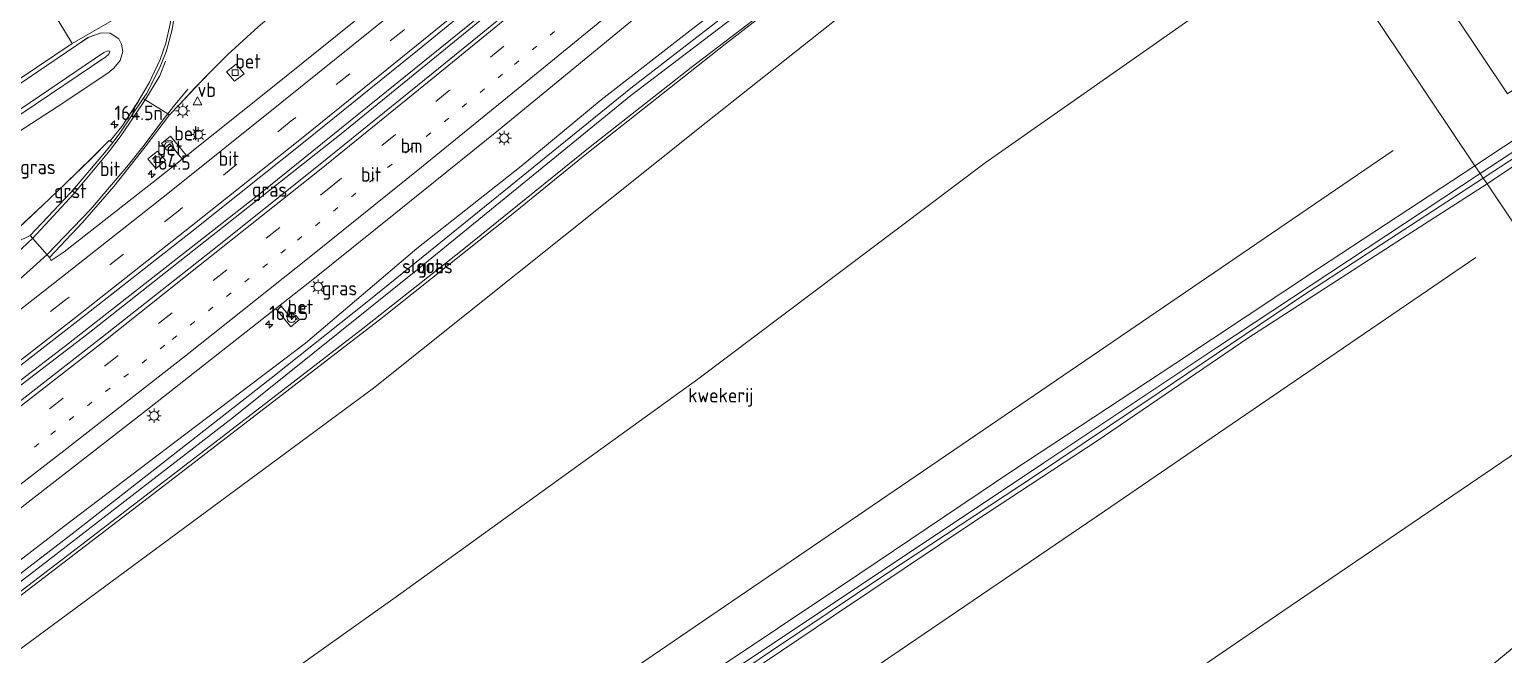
# Model space of a CAD drawing. Extents: x 253736 to 255979, y 477184 to 479215.
# Drawn here: x 255307.6 to 255562.3, y 478292.1 to 478400.1 of the extents above; entities that cross this region are included whole.
import ezdxf
from ezdxf.enums import TextEntityAlignment as Align

# ---------------------------------------------------------------- set-up
doc = ezdxf.new("R2010")
doc.units = 0
doc.linetypes.add('13strp', pattern=[4, 1, -3])
doc.linetypes.add('39strp', pattern=[12, 3, -9])
for name, color, linetype, lineweight in [('af-bs-rasterhekwerk', 8, 'hekwerk', 18), ('as-bs-kilometr', 8, 'Continuous', 18), ('bp-b5-bomenstruiken', 8, 'Continuous', 18), ('bp-b5-grasland', 8, 'Continuous', 18), ('gr-bs-geleiderail', 8, 'geleiderail', 18), ('gw-bs-insteekwatergang', 8, 'Continuous', 18), ('mk-bs-13streep 0.45', 8, '13strp', 18), ('mk-bs-39streep 0.15', 8, '39strp', 18), ('mk-bs-streep 0.15', 8, 'Continuous', 18), ('og-b5-grond_ingericht', 8, 'Continuous', 18), ('og-b5-water', 8, 'Continuous', 18), ('og-bs-hoogtelijn', 8, 'Continuous', 18), ('og-bs-hulpgeometrie', 8, 'Continuous', 18), ('og-bs-terreinafscheiding', 8, 'Continuous', 18), ('vh-b5-verh_soort', 8, 'Continuous', 18), ('vh-bs-band', 8, 'Continuous', 18), ('wh-bs-kolk', 8, 'Continuous', 18), ('wh-bs-waterlijn', 8, 'Continuous', 18), ('wm-bs-lichtmast', 8, 'Continuous', 18), ('wm-bs-praatpaal', 8, 'Continuous', 18), ('wm-bs-verkeersbord', 8, 'Continuous', 18)]:
    doc.layers.add(name, color=color, linetype=linetype, lineweight=lineweight)
doc.styles.add('rtw_iso', font='isocp.shx')
doc.linetypes.add('geleiderail', pattern='A,2,-1,[175,RTW.shx,S=0.5,R=0,X=0,Y=0],-1', length=4)
doc.linetypes.add('hekwerk', pattern='A,7,-1.5,[1,RTW.shx,S=0.75,R=0,X=0,Y=0],-1.5', length=10)

# ---------------------------------------------------------------- blocks, each defined once
blk = doc.blocks.new('kolk')
blk.add_lwpolyline([(-0.5, -0.5), (0.5, -0.5), (0.5, 0.5), (-0.5, 0.5)], close=True)
blk = doc.blocks.new('praatpaal')
blk.add_circle((0, 0), 0.75)
blk.add_arc((0, 0), 1, 45, 135)
blk = doc.blocks.new('verkeersbord')
for p, q in [((0, 0.75), (-0.75, -0.625)), ((0.75, -0.625), (0, 0.75)), ((-0.75, -0.625), (0.75, -0.625))]:
    blk.add_line(p, q)
blk = doc.blocks.new('dtbattr')
at = {"style": 'rtw_iso'}
blk.add_attdef('TAG', (0.59, 0.87), '', height=2.5, dxfattribs=at)
blk = doc.blocks.new('RW1 Buren totaal_ACAD_1_FMEBLOCK179')
at = {"layer": 'bp-b5-bomenstruiken'}
blk.add_polyline3d([(-27.92, 11.95, 25.45), (-6.94, 26.06, 25.33), (17.44, 42.4, 25.28), (38.61, 56.3, 25.36), (64.64, 74.04, 25.35), (91.36, 91.31, 25.42), (105.97, 100.67, 25.43), (145.42, 41.82, 26.19)], dxfattribs=at)
blk = doc.blocks.new('RW1 Buren totaal_ACAD_1_FMEBLOCK189')
at = {"layer": 'bp-b5-grasland'}
for points in [[(-66.28, -48.05, 23.96), (-67.78, -49.05, 23.89), (-68.45, -49.26, 23.89), (-69.09, -49.28, 23.89), (-70.22, -48.73, 23.82), (-71.06, -47.91, 23.8), (-71.44, -47.13, 23.74), (-71.68, -46.49, 23.74), (-71.34, -45.43, 23.81), (-70.73, -44.94, 23.83), (-66.54, -42.13, 23.89), (-50.22, -30.73, 24.05), (-33.2, -18.68, 24.38), (-18.06, -7.83, 24.54), (0.76, 5.12, 24.63), (21.97, 19.18, 24.72), (41.49, 32.1, 25.11), (63.75, 47.12, 25.18), (65.66, 48.43, 25.24), (67.95, 49.28, 25.11), (69.51, 49.22, 25.03), (71, 48.25, 24.9), (71.47, 47.32, 24.89), (71.68, 46.04, 24.86), (71.24, 44.5, 24.78), (70.13, 43.14, 24.76), (69.08, 42.27, 24.7), (60.34, 36.46, 24.6), (42.72, 25.05, 24.23), (19.1, 9.99, 23.99), (-5.5, -6.58, 23.99), (-31.18, -24.42, 23.98), (-53.31, -39.61, 23.93)], [(-63.49, -42.47, 22.69), (-69.89, -46.48, 22.69), (-70.35, -46.79, 22.69), (-70.26, -47.32, 22.69), (-69.47, -47.37, 22.69), (-64.65, -44.58, 22.69), (-48.95, -34.24, 22.69), (-28.16, -19.49, 22.69), (-5.53, -3.99, 22.69), (15.13, 9.95, 22.69), (31.79, 20.62, 22.69), (46.05, 29.87, 22.69), (59.2, 38.66, 22.69), (68.75, 45.13, 22.69), (69.24, 45.57, 22.69), (69.45, 46.08, 22.69), (69.15, 46.16, 22.69), (68.42, 45.84, 22.69), (54.07, 36.15, 22.69), (40.76, 27.34, 22.69), (26.06, 18.15, 22.69), (6.61, 5.2, 22.69), (-12.74, -7.62, 22.69), (-29.94, -19.5, 22.69), (-45.08, -30.29, 22.69), (-61.84, -41.38, 22.69)]]:
    blk.add_polyline3d(points, close=True, dxfattribs=at)
blk = doc.blocks.new('dtbattr-r')
at = {"style": 'rtw_iso'}
blk.add_attdef('TAG', text='', height=2.5, dxfattribs=at).set_placement((0, 0), align=Align.MIDDLE_CENTER)
blk = doc.blocks.new('RW1 Buren totaal_ACAD_1_FMEBLOCK227')
at = {"layer": 'bp-b5-grasland'}
for points in [[(82.91, 64.02, 25.45), (69.98, 52.73, 25.41), (51.32, 36.73, 25.38), (38.28, 25.57, 25.36), (13.93, 5.16, 25.31), (-4.77, -10.37, 25.24), (-24.38, -26.36, 25.21), (-44.95, -42.96, 25.15), (-59.18, -54.29, 25.13), (-59.26, -54.2, 25.06), (-62, -50.93, 25.02), (-63.51, -52.2, 25), (-62.87, -52.92, 25), (-62.1, -52.28, 24.99), (-60.02, -54.82, 25.06), (-59.95, -54.9, 25.13), (-64.4, -58.44, 25.12), (-80.34, -70.93, 25.07), (-82.57, -72.4, 25.07), (-82.91, -71.89, 25.05), (-77.17, -65.83, 25), (-71.8, -59.63, 24.96), (-66.33, -52.8, 24.96), (-62.16, -47.28, 24.97), (-60.44, -45.46, 24.88), (-57.8, -42.62, 24.88), (-55.05, -39.8, 24.85), (-52.1, -36.85, 24.86), (-46.86, -32.06, 24.8), (-39.66, -25.89, 24.81), (-25.12, -14.07, 24.86), (5.34, 11.02, 24.91), (41.99, 41.91, 25.05), (65.53, 62.05, 25.01), (77.3, 72.4, 25.1)], [(71.26, 61.62, 24.99), (72.9, 62.99, 25), (71.47, 64.63, 25), (69.78, 63.1, 24.98)], [(56.12, 48.48, 24.9), (57.84, 49.96, 24.92), (56.38, 51.61, 24.93), (54.57, 50.07, 24.91)], [(40.83, 35.47, 24.89), (42.51, 36.87, 24.92), (41.07, 38.38, 24.9), (39.5, 37.09, 24.89)], [(25.64, 22.66, 24.89), (27.26, 24.06, 24.85), (25.87, 25.73, 24.86), (24.11, 24.3, 24.85)], [(10.37, 9.66, 24.83), (12.03, 11.11, 24.85), (10.56, 12.82, 24.85), (8.88, 11.38, 24.83)], [(-5.01, -3.05, 24.76), (-3.3, -1.52, 24.75), (-4.78, 0.06, 24.8), (-6.53, -1.49, 24.81)], [(-21.89, -13.94, 24.75), (-20.54, -15.65, 24.73), (-18.83, -14.36, 24.73), (-20.12, -12.65, 24.78)], [(-35.94, -28.31, 24.67), (-34.25, -26.94, 24.67), (-35.75, -25.33, 24.67), (-37.47, -26.63, 24.68)], [(-50.93, -41.43, 24.8), (-49.23, -40.16, 24.79), (-50.65, -38.52, 24.78), (-52.33, -39.83, 24.79)], [(-64.51, -56.53, 24.81), (-62.86, -55.12, 24.82), (-64.21, -53.53, 24.77), (-65.91, -54.85, 24.8)]]:
    blk.add_polyline3d(points, close=True, dxfattribs=at)
blk = doc.blocks.new('RW1 Buren totaal_ACAD_1_FMEBLOCK252')
at = {"layer": 'bp-b5-grasland'}
for points in [[(25.91, -12.14, 25.24), (25.13, -15.47, 25.24), (24.15, -18.3, 25.24), (22.24, -22.36, 25.2), (20.28, -25.77, 25.16), (17.53, -29.91, 25.05), (15.55, -32.39, 25.01), (15.49, -32.41, 25.01), (15.33, -32.31, 25), (12.37, -35.33, 24.95), (7.77, -39.79, 24.94), (3.88, -43.5, 24.93), (-0.16, -47.29, 24.88)], [(-3.21, -23.71, 25.13), (8.95, -15.55, 25.22), (19.65, -9.37, 25.01), (20.25, -5.28, 25), (20.36, -0.68, 25.01), (19.97, 3.92, 25.06), (19.26, 6.35, 25.07), (17.91, 9.38, 25.07), (15.72, 13.49, 25.04), (3.18, 32.04, 25.07), (-1.22, 39.29, 25.12)], [(-11.24, -37.92, 24.23), (6.37, -26.51, 24.6), (15.11, -20.7, 24.7), (16.16, -19.83, 24.76), (17.27, -18.47, 24.78), (17.71, -16.93, 24.86), (17.51, -15.65, 24.89), (17.04, -14.72, 24.9), (15.54, -13.75, 25.03), (13.99, -13.69, 25.11), (11.7, -14.54, 25.24), (9.78, -15.85, 25.18), (-12.47, -30.87, 25.11)]]:
    blk.add_polyline3d(points, dxfattribs=at)
blk = doc.blocks.new('dtbattr-l')
at = {"style": 'rtw_iso'}
blk.add_attdef('TAG', (0, 0), '', height=2.5, dxfattribs=at)
blk = doc.blocks.new('lantaarnpaal')
for p, q in [((-0.75, 0), (-1.25, 0)), ((-0.88, 0.88), (-0.53, 0.53)), ((0, 0.75), (0, 1.25)), ((0.53, 0.53), (0.88, 0.88)), ((0.75, 0), (1.25, 0)), ((-0.53, -0.53), (-0.88, -0.88)), ((0, -0.75), (0, -1.25)), ((0.53, -0.53), (0.88, -0.88))]:
    blk.add_line(p, q)
blk.add_circle((0, 0), 0.75)
blk = doc.blocks.new('hecto')
for p, q in [((0, 0.625), (-0.625, 0)), ((0, -0.625), (0, 0.625)), ((-0.625, 0), (0.625, 0)), ((0.625, 0), (0, -0.625))]:
    blk.add_line(p, q)
blk = doc.blocks.new('Deel_d28hz')
at = {"layer": 'af-bs-rasterhekwerk'}
blk.add_polyline3d([(255286.485, 478287.328, 24.264), (255330.862, 478321.24, 24.465), (255368.602, 478350.318, 24.975), (255390.905, 478368.058, 25.113), (255403.938, 478378.665, 25.17), (255427.841, 478397.526, 25.371), (255454.495, 478418.231, 25.272), (255461.848, 478424.659, 25.221), (255472.607, 478434.286, 25.176), (255485.006, 478446.4, 25.176), (255500.311, 478461.679, 25.284)], dxfattribs=at)
at = {"layer": 'bp-b5-grasland'}
for points in [[(255297.812, 478335.625, 25.275), (255315.981, 478349.731, 25.315), (255335.99, 478365.429, 25.391), (255355.276, 478380.8, 25.435), (255374.986, 478396.696, 25.491), (255393.459, 478411.805, 25.549), (255414.811, 478429.52, 25.596), (255432.978, 478444.691, 25.646), (255451.977, 478460.928, 25.693), (255469.547, 478475.999, 25.729), (255482.91, 478487.644, 25.772), (255485.58, 478483.661, 25.724), (255474.478, 478473.978, 25.69), (255454.95, 478457.199, 25.636), (255416.066, 478424.422, 25.548), (255396.361, 478408.11, 25.508), (255377.39, 478392.602, 25.458), (255357.551, 478376.585, 25.394), (255338.969, 478361.742, 25.355), (255320.276, 478346.994, 25.304), (255301.086, 478332.088, 25.251)], [(255422.274, 478400.269, 24.726), (255406.404, 478387.962, 24.711), (255392.576, 478376.497, 24.657), (255374.575, 478362.231, 24.669), (255355.331, 478345.913, 24.447), (255332.767, 478328.784, 24.495), (255313.586, 478314.225, 24.492), (255290.143, 478296.18, 24.435)], [(255285.038, 478286.919, 24.252), (255314.225, 478309.195, 24.363), (255341.151, 478329.869, 24.582), (255365.239, 478348.43, 24.837), (255382.382, 478361.974, 25.11), (255404.527, 478379.836, 25.245), (255421.952, 478393.501, 25.392), (255442.07, 478408.888, 25.362), (255453.846, 478418.142, 25.335), (255459.66, 478423.169, 25.314), (255471.959, 478434.332, 25.242), (255487.085, 478449.067, 25.185), (255500.042, 478462.081, 25.182), (255500.311, 478461.679, 25.284), (255485.006, 478446.4, 25.176), (255472.607, 478434.286, 25.176), (255461.848, 478424.659, 25.221), (255454.495, 478418.231, 25.272), (255427.841, 478397.526, 25.371), (255403.938, 478378.665, 25.17), (255390.905, 478368.058, 25.113), (255368.602, 478350.318, 24.975), (255330.862, 478321.24, 24.465), (255286.485, 478287.328, 24.264)], [(255300.116, 478312.76, 24.917), (255328.403, 478334.733, 24.942), (255350.19, 478351.885, 25.016), (255350.314, 478351.726, 24.95), (255352.769, 478348.744, 24.772), (255354.281, 478349.96, 24.757), (255353.652, 478350.703, 24.772), (255352.958, 478350.095, 24.767), (255351.064, 478352.367, 24.946), (255350.959, 478352.49, 25.019), (255356.571, 478356.908, 25.038), (255370.908, 478368.394, 25.071), (255388.673, 478382.675, 25.138), (255405.731, 478396.707, 25.169), (255425.72, 478413.173, 25.205)], [(255432.544, 478406.229, 23.736), (255411.548, 478389.958, 23.607), (255388.679, 478371.426, 23.529), (255366.277, 478353.255, 23.502), (255349.413, 478339.847, 23.502), (255315.026, 478312.984, 23.424), (255296.016, 478298.364, 23.394)], [(255272.972, 478279.505, 23.208), (255308.394, 478306.435, 23.271), (255342.865, 478333.14, 23.388), (255374.941, 478358.844, 23.448), (255411.512, 478388.682, 23.463), (255435.101, 478406.671, 23.499), (255453.397, 478420.883, 23.622), (255466.892, 478432.813, 23.748), (255479.042, 478444.186, 23.739), (255490.753, 478455.673, 23.742), (255498.841, 478463.874, 23.736), (255500.042, 478462.081, 25.182), (255487.085, 478449.067, 25.185), (255471.959, 478434.332, 25.242), (255459.66, 478423.169, 25.314), (255453.846, 478418.142, 25.335), (255442.07, 478408.888, 25.362), (255421.952, 478393.501, 25.392), (255404.527, 478379.836, 25.245), (255382.382, 478361.974, 25.11), (255365.239, 478348.43, 24.837), (255341.151, 478329.869, 24.582), (255314.225, 478309.195, 24.363), (255285.038, 478286.919, 24.252)], [(255290.143, 478296.18, 24.435), (255313.586, 478314.225, 24.492), (255332.767, 478328.784, 24.495), (255355.331, 478345.913, 24.447), (255374.575, 478362.231, 24.669), (255392.576, 478376.497, 24.657), (255406.404, 478387.962, 24.711), (255422.274, 478400.269, 24.726)], [(255571.465, 478383.859, 24.608), (255558.275, 478375.186, 24.321), (255557.355, 478376.559, 25.284), (255592.545, 478399.883, 25.439)], [(255585.55, 478390.95, 25.46), (255559.474, 478373.396, 25.431), (255558.79, 478374.417, 24.327), (255589.101, 478394.209, 24.413)], [(255422.974, 478287.332, 25.416), (255451.107, 478306.127, 25.218), (255477.376, 478323.765, 25.344), (255505.688, 478342.47, 25.389), (255530.329, 478358.779, 25.314), (255557.355, 478376.559, 25.284), (255558.275, 478375.186, 24.321), (255512.747, 478345.153, 24.363), (255482.881, 478325.228, 24.327), (255454.657, 478306.406, 24.243), (255422.938, 478285.278, 24.216)], [(255409.723, 478275.14, 23.964), (255435.853, 478292.734, 24.09), (255455.616, 478305.978, 24.093), (255481.246, 478322.917, 24.123), (255502.841, 478337.362, 24.123), (255527.548, 478354.05, 24.24), (255558.79, 478374.417, 24.327), (255559.474, 478373.396, 25.431), (255544.858, 478364.035, 25.425), (255518.135, 478346.77, 25.347), (255492.111, 478329.022, 25.356), (255470.94, 478315.125, 25.278), (255446.561, 478298.787, 25.326), (255425.578, 478284.674, 25.449)]]:
    blk.add_polyline3d(points, dxfattribs=at)
at = {"layer": 'gr-bs-geleiderail'}
for points in [[(255190.134, 478254.475, 25.626), (255214.111, 478271.741, 25.698), (255220.514, 478276.436, 25.698), (255233.614, 478285.794, 25.761), (255264.888, 478308.522, 25.839), (255287.387, 478325.174, 25.878), (255313.872, 478345.421, 25.911), (255347.483, 478371.76, 25.965), (255384.85, 478401.957, 26.061), (255416.731, 478428.263, 26.112), (255450.368, 478456.704, 26.208), (255480.723, 478482.771, 26.28), (255484.087, 478485.677, 26.283)], [(255484.506, 478484.993, 26.316), (255439.629, 478446.633, 26.196), (255399.75, 478413.265, 26.094), (255361.498, 478382.071, 26.034), (255317.498, 478347.34, 25.92), (255284.642, 478322.207, 25.899), (255257.821, 478302.405, 25.839), (255233.89, 478285.087, 25.764), (255223.141, 478277.457, 25.692), (255222.088, 478276.737, 25.707), (255221.043, 478275.959, 25.707), (255219.936, 478275.096, 25.707), (255217.847, 478273.421, 25.728), (255216.384, 478272.131, 25.713)]]:
    blk.add_polyline3d(points, dxfattribs=at)
at = {"layer": 'gw-bs-insteekwatergang'}
for points in [[(255497.305, 478466.165, 24.912), (255487.635, 478456.477, 24.876), (255479.858, 478448.859, 24.882), (255472.455, 478442.015, 24.927), (255461.846, 478431.915, 24.807), (255453.243, 478424.65, 24.774), (255443.839, 478416.72, 24.759), (255422.274, 478400.269, 24.726), (255406.404, 478387.962, 24.711), (255392.576, 478376.497, 24.657), (255374.575, 478362.231, 24.669), (255355.331, 478345.913, 24.447), (255332.767, 478328.784, 24.495), (255313.586, 478314.225, 24.492), (255290.143, 478296.18, 24.435), (255266.117, 478278.215, 24.402)], [(255285.038, 478286.919, 24.252), (255314.225, 478309.195, 24.363), (255341.151, 478329.869, 24.582), (255365.239, 478348.43, 24.837), (255382.382, 478361.974, 25.11), (255404.527, 478379.836, 25.245), (255421.952, 478393.501, 25.392), (255442.07, 478408.888, 25.362), (255453.846, 478418.142, 25.335), (255459.66, 478423.169, 25.314), (255471.959, 478434.332, 25.242), (255487.085, 478449.067, 25.185), (255500.042, 478462.081, 25.182)], [(255559.474, 478373.396, 25.431), (255585.55, 478390.95, 25.46)], [(255592.545, 478399.883, 25.439), (255557.355, 478376.559, 25.284)], [(255294.808, 478375.297, 24.228), (255312.419, 478386.71, 24.597), (255321.161, 478392.52, 24.699), (255322.209, 478393.384, 24.756), (255323.321, 478394.747, 24.783), (255323.764, 478396.287, 24.858), (255323.556, 478397.572, 24.894), (255323.088, 478398.502, 24.897), (255321.591, 478399.464, 25.032), (255320.036, 478399.528, 25.107), (255317.746, 478398.68, 25.242), (255315.829, 478397.37, 25.182), (255293.576, 478382.35, 25.113)], [(255557.355, 478376.559, 25.284), (255530.329, 478358.779, 25.314), (255505.688, 478342.47, 25.389), (255477.376, 478323.765, 25.344), (255451.107, 478306.127, 25.218), (255422.974, 478287.332, 25.416)], [(255425.578, 478284.674, 25.449), (255446.561, 478298.787, 25.326), (255470.94, 478315.125, 25.278), (255492.111, 478329.022, 25.356), (255518.135, 478346.77, 25.347), (255544.858, 478364.035, 25.425), (255559.474, 478373.396, 25.431)]]:
    blk.add_polyline3d(points, dxfattribs=at)
at = {"layer": 'mk-bs-13streep 0.45'}
blk.add_polyline3d([(255247.692, 478281.938, 24.999), (255267.446, 478296.682, 25.024), (255289.449, 478313.324, 25.074), (255311.338, 478330.144, 25.123), (255332.29, 478346.531, 25.164), (255353.916, 478363.688, 25.21), (255373.09, 478379.099, 25.255), (255391.408, 478394.036, 25.306), (255411.977, 478410.942, 25.362), (255436.945, 478431.716, 25.405), (255455.015, 478447.008, 25.456), (255475.209, 478464.303, 25.517), (255490.822, 478477.89, 25.561)], dxfattribs=at)
at = {"layer": 'mk-bs-39streep 0.15'}
for points in [[(255480.533, 478491.193, 25.662), (255466.885, 478479.312, 25.635), (255449.242, 478464.1, 25.584), (255430.513, 478448.185, 25.528), (255412.016, 478432.659, 25.485), (255390.996, 478415.284, 25.43), (255372.293, 478399.994, 25.381), (255352.868, 478384.289, 25.321), (255333.324, 478368.723, 25.279), (255313.65, 478353.223, 25.22), (255295.157, 478338.909, 25.187), (255275.885, 478324.149, 25.128), (255253.459, 478307.13, 25.084), (255231.596, 478290.852, 25.014), (255213.783, 478277.79, 24.961), (255196.063, 478264.849, 24.927), (255187.175, 478258.452, 24.881), (255186.689, 478258.106, 24.879)], [(255487.938, 478480.141, 25.622), (255477.276, 478470.86, 25.588), (255457.752, 478454.048, 25.535), (255437.732, 478437.061, 25.487), (255418.866, 478421.342, 25.46), (255398.889, 478404.812, 25.418), (255380.168, 478389.527, 25.35), (255360.266, 478373.364, 25.289), (255341.709, 478358.579, 25.251), (255322.955, 478343.746, 25.206), (255303.686, 478328.778, 25.168), (255284.581, 478314.068, 25.126), (255262.773, 478297.679, 25.103), (255241.785, 478282.044, 25.057), (255226.958, 478271.138, 25.019)]]:
    blk.add_polyline3d(points, dxfattribs=at)
at = {"layer": 'mk-bs-streep 0.15'}
for points in [[(255478.579, 478494.109, 25.542), (255465.88, 478483.069, 25.504), (255447.589, 478467.295, 25.462), (255433.979, 478455.685, 25.425), (255409.848, 478435.43, 25.399), (255391.326, 478420.096, 25.363), (255369.724, 478402.381, 25.286), (255351.238, 478387.507, 25.226), (255331.235, 478371.531, 25.19), (255313.336, 478357.421, 25.168), (255301.321, 478348.014, 25.102), (255283.91, 478334.68, 25.079), (255266.865, 478321.69, 25.037), (255246.203, 478306.085, 24.98), (255233.125, 478296.353, 24.964)], [(255482.484, 478488.281, 25.759), (255469.059, 478476.562, 25.71), (255451.524, 478461.546, 25.678), (255432.594, 478445.364, 25.627), (255414.367, 478430.11, 25.576), (255393.052, 478412.432, 25.523), (255374.509, 478397.331, 25.47), (255354.934, 478381.478, 25.421), (255335.575, 478366.084, 25.374), (255315.615, 478350.335, 25.308), (255297.376, 478336.236, 25.263), (255277.741, 478321.194, 25.215), (255255.595, 478304.409, 25.158), (255233.795, 478288.19, 25.106), (255215.779, 478274.968, 25.05), (255198.023, 478261.956, 25.004), (255189.356, 478255.791, 24.954), (255188.981, 478255.523, 24.953)], [(255486.002, 478483.032, 25.71), (255474.968, 478473.416, 25.682), (255455.425, 478456.637, 25.618), (255435.394, 478439.644, 25.585), (255416.723, 478424.07, 25.55), (255396.704, 478407.502, 25.512), (255377.894, 478392.12, 25.446), (255358.01, 478376.022, 25.389), (255339.401, 478361.229, 25.34), (255320.765, 478346.431, 25.302), (255301.544, 478331.51, 25.244), (255282.383, 478316.782, 25.205), (255260.397, 478300.245, 25.175), (255239.619, 478284.785, 25.151), (255224.761, 478273.828, 25.1)], [(255490.267, 478476.667, 25.546), (255476.075, 478463.411, 25.498), (255456.515, 478445.145, 25.407), (255439.01, 478428.795, 25.348), (255438.312, 478428.161, 25.348), (255437.773, 478427.667, 25.337), (255414.053, 478407.941, 25.284), (255393.621, 478391.172, 25.233), (255375.375, 478376.311, 25.185), (255356.232, 478360.933, 25.152), (255334.622, 478343.735, 25.095), (255313.549, 478327.276, 25.052), (255291.236, 478310.079, 24.991), (255269.509, 478293.686, 24.955), (255247.726, 478277.167, 24.912), (255232.044, 478264.915, 24.846)], [(255327.767, 478388.088, 25.031), (255330.149, 478392.098, 25.131), (255331.156, 478394.607, 25.17)], [(255327.767, 478388.088, 25.031), (255323.472, 478381.76, 24.977), (255321.299, 478378.907, 24.965), (255315.26, 478371.625, 24.977), (255308.2, 478364.029, 24.962), (255300.39, 478356.703, 24.939), (255293.146, 478350.605, 24.99), (255277.021, 478337.292, 24.96), (255259.626, 478322.961, 24.928), (255235.724, 478303.471, 24.904), (255224.307, 478294.402, 24.876), (255210.594, 478284.315, 24.839), (255192.913, 478271.373, 24.802), (255182.684, 478264.059, 24.734), (255181.901, 478263.502, 24.731)], [(255335.013, 478389.754, 24.946), (255332.542, 478386.809, 24.946), (255330.525, 478384.169, 24.958), (255327.452, 478380.084, 24.956), (255324.764, 478376.714, 24.937), (255318.168, 478368.996, 24.995), (255310.673, 478361.241, 25.038), (255302.417, 478353.806, 25.029), (255298.985, 478350.869, 25.016), (255281.984, 478336.752, 24.999), (255265.607, 478323.302, 24.973), (255245.543, 478306.807, 24.982), (255232.966, 478296.562, 24.954)]]:
    blk.add_polyline3d(points, dxfattribs=at)
at = {"layer": 'og-b5-grond_ingericht'}
blk.add_polyline3d([(255620.254, 478456.96, 25.646), (255620.449, 478456.206, 25.544), (255626.936, 478449.82, 25.508), (255635.525, 478441.454, 25.523), (255641.007, 478437.202, 25.601), (255641.886, 478435.744, 25.58), (255642.342, 478434.045, 25.574), (255641.382, 478432.039, 25.583), (255637.848, 478429.488, 25.553), (255625.309, 478421.49, 25.574), (255592.545, 478399.883, 25.439), (255557.355, 478376.559, 25.284), (255500.311, 478461.679, 25.284), (255505.637, 478467.245, 25.247), (255517.28, 478479.702, 25.205), (255523.232, 478485.315, 25.274), (255536.439, 478497.095, 25.391), (255559.266, 478517.229, 25.787), (255560.682, 478518.476, 25.82), (255569.786, 478508.826, 25.823), (255587.083, 478490.195, 25.67), (255606.381, 478471.536, 25.694)], close=True, dxfattribs=at)
blk.add_polyline3d([(255286.485, 478287.328, 24.264), (255330.862, 478321.24, 24.465), (255368.602, 478350.318, 24.975), (255390.905, 478368.058, 25.113), (255403.938, 478378.665, 25.17), (255427.841, 478397.526, 25.371), (255454.495, 478418.231, 25.272), (255461.848, 478424.659, 25.221), (255472.607, 478434.286, 25.176), (255485.006, 478446.4, 25.176), (255500.311, 478461.679, 25.284), (255557.355, 478376.559, 25.284), (255530.329, 478358.779, 25.314), (255505.688, 478342.47, 25.389), (255477.376, 478323.765, 25.344), (255451.107, 478306.127, 25.218), (255422.974, 478287.332, 25.416)], dxfattribs=at)
at = {"layer": 'og-b5-water'}
for points in [[(255435.101, 478406.671, 23.499), (255411.512, 478388.682, 23.463), (255374.941, 478358.844, 23.448), (255342.865, 478333.14, 23.388), (255308.394, 478306.435, 23.271), (255272.972, 478279.505, 23.208)], [(255296.016, 478298.364, 23.394), (255315.026, 478312.984, 23.424), (255349.413, 478339.847, 23.502), (255366.277, 478353.255, 23.502), (255388.679, 478371.426, 23.529), (255411.548, 478389.958, 23.607), (255432.544, 478406.229, 23.736)], [(255306.154, 478386.398, 22.695), (255320.504, 478396.092, 22.695), (255321.229, 478396.408, 22.695), (255321.538, 478396.327, 22.695), (255321.323, 478395.819, 22.695), (255320.831, 478395.374, 22.695), (255311.286, 478388.907, 22.695), (255298.136, 478380.119, 22.695)], [(255422.938, 478285.278, 24.216), (255454.657, 478306.406, 24.243), (255482.881, 478325.228, 24.327), (255512.747, 478345.153, 24.363), (255558.275, 478375.186, 24.321), (255558.79, 478374.417, 24.327), (255527.548, 478354.05, 24.24), (255502.841, 478337.362, 24.123), (255481.246, 478322.917, 24.123), (255455.616, 478305.978, 24.093), (255435.853, 478292.734, 24.09), (255409.723, 478275.14, 23.964)]]:
    blk.add_polyline3d(points, dxfattribs=at)
blk.add_polyline3d([(255558.79, 478374.417, 24.327), (255558.275, 478375.186, 24.321), (255571.465, 478383.859, 24.608), (255591.926, 478397.362, 24.671), (255617.868, 478414.959, 24.758), (255640.579, 478429.998, 24.821), (255642.079, 478431.116, 24.821), (255643.498, 478432.534, 24.815), (255643.89, 478433.663, 24.815), (255643.73, 478434.763, 24.815), (255642.81, 478436.013, 24.833), (255626.849, 478450.665, 24.902), (255626.294, 478451.453, 24.902), (255626.75, 478451.417, 24.908), (255634.538, 478444.509, 24.917), (255642.372, 478437.257, 24.917), (255645.278, 478434.023, 24.86), (255645.987, 478432.822, 24.827), (255645.814, 478432.284, 24.824), (255645.203, 478431.622, 24.815), (255644.02, 478430.521, 24.824), (255639.966, 478427.792, 24.791), (255615.138, 478411.56, 24.56), (255589.101, 478394.209, 24.413)], close=True, dxfattribs=at)
at = {"layer": 'og-bs-hoogtelijn'}
for points in [[(255631.403, 478434.836, 25.532), (255563.021, 478388.995, 25.382), (255539.645, 478423.884, 25.286), (255598.773, 478463.629, 25.436), (255562.111, 478506.095, 25.706), (255512.881, 478461.761, 25.382)], [(255259.501, 478258.357, 24.105), (255305.413, 478292.59, 24.42), (255367.095, 478338.123, 24.813), (255424.566, 478384.027, 25.23), (255477.522, 478426.046, 25.185), (255501.972, 478446.287, 25.317), (255524.452, 478413.323, 25.293), (255472.763, 478377.045, 25.185), (255423.088, 478339.658, 25.173), (255371.82, 478302.645, 24.756), (255322.562, 478267.658, 24.468), (255285.551, 478239.041, 24.249), (255308.95, 478219.303, 24.456), (255362.855, 478256.151, 24.861), (255420.109, 478295.195, 25.311), (255482.567, 478337.79, 25.314), (255543.242, 478379.167, 25.314)], [(255557.539, 478360.674, 26.007), (255514.165, 478331.095, 26.052), (255493.345, 478316.897, 26.259), (255456.465, 478291.746, 25.605), (255420.03, 478266.899, 25.443), (255383.596, 478242.053, 25.485), (255326.632, 478203.206, 24.819), (255359.371, 478187.186, 24.69), (255409.684, 478221.498, 24.996), (255430.504, 478235.696, 25.521), (255475.613, 478266.459, 26.178), (255524.192, 478299.588, 26.091), (255567.573, 478329.168, 26.244), (255581.891, 478307.998, 26.313), (255529.844, 478265.235, 26.283), (255498.492, 478235.27, 25.8), (255465.665, 478213.613, 25.668), (255419.299, 478182.688, 24.648)]]:
    blk.add_polyline3d(points, dxfattribs=at)
at = {"layer": 'og-bs-hulpgeometrie'}
blk.add_polyline3d([(255598.915, 478314.542, 26.187), (255559.474, 478373.396, 25.431), (255558.79, 478374.417, 24.327), (255558.275, 478375.186, 24.321), (255557.355, 478376.559, 25.284), (255500.311, 478461.679, 25.284), (255500.042, 478462.081, 25.182), (255498.841, 478463.874, 23.736), (255498.228, 478464.788, 23.715), (255497.305, 478466.165, 24.912)], dxfattribs=at)
at = {"layer": 'og-bs-terreinafscheiding'}
for points in [[(255315, 478397.673, 25.221), (255325.701, 478403.853, 25.014), (255326.299, 478407.938, 25.002), (255326.412, 478412.541, 25.014), (255326.019, 478417.138, 25.056), (255325.308, 478419.569, 25.065), (255323.957, 478422.598, 25.071), (255321.772, 478426.708, 25.041), (255309.23, 478445.257, 25.074), (255304.835, 478452.511, 25.122)], [(255327.28, 478388.177, 25.022), (255327.833, 478388.966, 25.074), (255330.15, 478393.513, 25.101), (255331.302, 478396.405, 25.116), (255332.274, 478400.059, 25.131), (255332.828, 478403.28, 25.14), (255333.151, 478407.039, 25.134), (255332.983, 478410.168, 25.134), (255332.731, 478412.602, 25.131), (255332.366, 478415.135, 25.128), (255331.728, 478417.532, 25.149), (255331.134, 478419.436, 25.125), (255330.052, 478422.127, 25.119), (255329.043, 478424.113, 25.122), (255327.755, 478426.531, 25.137), (255326.318, 478428.873, 25.128), (255324.977, 478431.074, 25.119), (255310.413, 478453.422, 25.071), (255307.813, 478457.584, 25.086), (255306.88, 478459.845, 25.134)], [(255471.281, 478504.998, 25.098), (255459.516, 478494.649, 25.008), (255435.977, 478474.515, 25.047), (255399.32, 478443.625, 24.912), (255368.869, 478418.527, 24.864), (255354.325, 478406.715, 24.807), (255347.121, 478400.537, 24.804), (255341.889, 478395.75, 24.861), (255338.939, 478392.799, 24.855), (255336.183, 478389.977, 24.879), (255333.549, 478387.141, 24.882), (255331.824, 478385.32, 24.972)], [(255476.892, 478496.626, 25.446), (255463.963, 478485.329, 25.409), (255445.301, 478469.327, 25.383), (255432.26, 478458.176, 25.361), (255407.913, 478437.765, 25.313), (255389.214, 478422.235, 25.243), (255369.6, 478406.245, 25.213), (255349.031, 478389.64, 25.151), (255334.801, 478378.314, 25.131), (255334.033, 478377.703, 25.129), (255329.584, 478374.162, 25.123), (255313.642, 478361.67, 25.071), (255311.41, 478360.205, 25.069), (255311.077, 478360.711, 25.047), (255316.815, 478366.772, 24.995), (255322.189, 478372.968, 24.964), (255327.65, 478379.805, 24.959), (255331.824, 478385.32, 24.972)], [(255189.474, 478254.966, 24.955), (255189.773, 478255.179, 24.956), (255198.393, 478261.376, 25.013), (255216.189, 478274.317, 25.074), (255234.203, 478287.57, 25.129), (255256.007, 478303.758, 25.173), (255278.098, 478320.59, 25.22), (255297.812, 478335.625, 25.275), (255315.981, 478349.731, 25.315), (255335.99, 478365.429, 25.391), (255355.276, 478380.8, 25.435), (255374.986, 478396.696, 25.491), (255393.459, 478411.805, 25.549), (255414.811, 478429.52, 25.596), (255432.978, 478444.691, 25.646), (255451.977, 478460.928, 25.693), (255469.547, 478475.999, 25.729), (255482.91, 478487.644, 25.772)], [(255224.296, 478274.397, 25.109), (255239.193, 478285.337, 25.168), (255259.737, 478300.648, 25.176), (255281.91, 478317.359, 25.214), (255301.086, 478332.088, 25.251), (255320.276, 478346.994, 25.304), (255338.969, 478361.742, 25.355), (255357.551, 478376.585, 25.394), (255377.39, 478392.602, 25.458), (255396.361, 478408.11, 25.508), (255416.066, 478424.422, 25.548), (255454.95, 478457.199, 25.636), (255474.478, 478473.978, 25.69), (255485.58, 478483.661, 25.724)], [(255492.276, 478473.669, 25.46), (255481.483, 478463.517, 25.427), (255464.085, 478447.09, 25.34), (255451.743, 478435.61, 25.275), (255443.361, 478428.006, 25.262), (255425.72, 478413.173, 25.205), (255405.731, 478396.707, 25.169), (255388.673, 478382.675, 25.138), (255370.908, 478368.394, 25.071), (255356.571, 478356.908, 25.038), (255350.959, 478352.49, 25.019), (255350.19, 478351.885, 25.016), (255328.403, 478334.733, 24.942), (255300.116, 478312.76, 24.917), (255288.311, 478303.744, 24.891), (255286.296, 478302.205, 24.887), (255271.547, 478291.128, 24.89), (255249.599, 478274.591, 24.824), (255234.059, 478262.448, 24.776)], [(255343.059, 478391.17, 24.801), (255344.759, 478392.443, 24.789), (255343.334, 478394.086, 24.78), (255341.655, 478392.772, 24.789), (255343.059, 478391.17, 24.801)], [(255327.28, 478388.177, 25.022), (255323.116, 478381.984, 24.991), (255322.039, 478380.586, 24.973), (255320.954, 478379.177, 24.955), (255314.809, 478371.927, 24.958), (255307.774, 478364.485, 24.947), (255303.284, 478362.313, 24.938), (255301.698, 478361.492, 24.9), (255300.28, 478360.462, 24.908), (255298.241, 478358.651, 24.91), (255294.533, 478355.28, 24.917), (255291.713, 478352.838, 24.897), (255275.222, 478339.346, 24.883), (255257.527, 478324.913, 24.838), (255233.718, 478305.805, 24.801), (255222.348, 478297.018, 24.799), (255208.731, 478286.977, 24.75), (255190.976, 478274.045, 24.686), (255180.692, 478266.579, 24.641), (255179.754, 478265.922, 24.628)], [(255327.28, 478388.177, 25.022), (255331.824, 478385.32, 24.972)], [(255301.698, 478361.492, 24.9), (255301.988, 478362.634, 24.84), (255305.886, 478365.929, 24.884), (255309.932, 478369.72, 24.929), (255313.819, 478373.433, 24.936), (255318.417, 478377.887, 24.953), (255321.382, 478380.905, 24.998), (255321.545, 478380.808, 25.009), (255321.603, 478380.829, 25.011), (255322.039, 478380.586, 24.973)], [(255334.801, 478378.314, 25.131), (255334.726, 478378.404, 25.061), (255331.989, 478381.668, 25.019), (255330.474, 478380.406, 24.998), (255331.11, 478379.681, 24.998), (255331.883, 478380.326, 24.985), (255333.966, 478377.784, 25.064), (255334.033, 478377.703, 25.129)], [(255329.47, 478376.073, 24.813), (255331.124, 478377.481, 24.819), (255329.779, 478379.076, 24.768), (255328.071, 478377.747, 24.798), (255329.47, 478376.073, 24.813)], [(255307.774, 478364.485, 24.947), (255311.077, 478360.711, 25.047)], [(255350.959, 478352.49, 25.019), (255351.064, 478352.367, 24.946), (255352.958, 478350.095, 24.767), (255353.652, 478350.703, 24.772), (255354.281, 478349.96, 24.757), (255352.769, 478348.744, 24.772), (255350.314, 478351.726, 24.95), (255350.19, 478351.885, 25.016)]]:
    blk.add_polyline3d(points, dxfattribs=at)
at = {"layer": 'vh-b5-verh_soort'}
for points in [[(255347.121, 478400.537, 24.804), (255341.889, 478395.75, 24.861), (255338.939, 478392.799, 24.855), (255336.183, 478389.977, 24.879), (255333.549, 478387.141, 24.882), (255331.824, 478385.32, 24.972), (255327.28, 478388.177, 25.022), (255327.833, 478388.966, 25.074), (255330.15, 478393.513, 25.101), (255331.302, 478396.405, 25.116), (255332.274, 478400.059, 25.131), (255332.828, 478403.28, 25.14)], [(255393.459, 478411.805, 25.549), (255374.986, 478396.696, 25.491), (255355.276, 478380.8, 25.435), (255335.99, 478365.429, 25.391), (255315.981, 478349.731, 25.315), (255297.812, 478335.625, 25.275)], [(255303.284, 478362.313, 24.938), (255307.774, 478364.485, 24.947), (255311.077, 478360.711, 25.047), (255311.41, 478360.205, 25.069), (255313.642, 478361.67, 25.071), (255329.584, 478374.162, 25.123), (255334.033, 478377.703, 25.129), (255334.801, 478378.314, 25.131), (255349.031, 478389.64, 25.151), (255369.6, 478406.245, 25.213)], [(255425.72, 478413.173, 25.205), (255405.731, 478396.707, 25.169), (255388.673, 478382.675, 25.138), (255370.908, 478368.394, 25.071), (255356.571, 478356.908, 25.038), (255350.959, 478352.49, 25.019), (255350.19, 478351.885, 25.016), (255328.403, 478334.733, 24.942), (255300.116, 478312.76, 24.917)], [(255301.086, 478332.088, 25.251), (255320.276, 478346.994, 25.304), (255338.969, 478361.742, 25.355), (255357.551, 478376.585, 25.394), (255377.39, 478392.602, 25.458), (255396.361, 478408.11, 25.508)], [(255332.828, 478403.28, 25.14), (255332.274, 478400.059, 25.131), (255331.302, 478396.405, 25.116), (255330.15, 478393.513, 25.101), (255327.833, 478388.966, 25.074), (255327.28, 478388.177, 25.022), (255323.116, 478381.984, 24.991), (255322.039, 478380.586, 24.973), (255321.603, 478380.829, 25.011), (255323.583, 478383.309, 25.05), (255326.332, 478387.451, 25.158), (255328.295, 478390.861, 25.2), (255330.2, 478394.917, 25.242), (255331.182, 478397.749, 25.239), (255331.957, 478401.078, 25.242)]]:
    blk.add_polyline3d(points, dxfattribs=at)
for points in [[(255343.059, 478391.17, 24.801), (255341.655, 478392.772, 24.789), (255343.334, 478394.086, 24.78), (255344.759, 478392.443, 24.789)], [(255331.824, 478385.32, 24.972), (255327.65, 478379.805, 24.959), (255322.189, 478372.968, 24.964), (255316.815, 478366.772, 24.995), (255311.077, 478360.711, 25.047), (255307.774, 478364.485, 24.947), (255314.809, 478371.927, 24.958), (255320.954, 478379.177, 24.955), (255322.039, 478380.586, 24.973), (255323.116, 478381.984, 24.991), (255327.28, 478388.177, 25.022)], [(255321.603, 478380.829, 25.011), (255322.039, 478380.586, 24.973), (255320.954, 478379.177, 24.955), (255314.809, 478371.927, 24.958), (255307.774, 478364.485, 24.947), (255303.284, 478362.313, 24.938), (255301.698, 478361.492, 24.9), (255301.988, 478362.634, 24.84), (255305.886, 478365.929, 24.884), (255309.932, 478369.72, 24.929), (255313.819, 478373.433, 24.936), (255318.417, 478377.887, 24.953), (255321.382, 478380.905, 24.998), (255321.545, 478380.808, 25.009)], [(255334.801, 478378.314, 25.131), (255334.033, 478377.703, 25.129), (255333.966, 478377.784, 25.064), (255331.883, 478380.326, 24.985), (255331.11, 478379.681, 24.998), (255330.474, 478380.406, 24.998), (255331.989, 478381.668, 25.019), (255334.726, 478378.404, 25.061)], [(255329.47, 478376.073, 24.813), (255328.071, 478377.747, 24.798), (255329.779, 478379.076, 24.768), (255331.124, 478377.481, 24.819)], [(255350.19, 478351.885, 25.016), (255350.959, 478352.49, 25.019), (255351.064, 478352.367, 24.946), (255352.958, 478350.095, 24.767), (255353.652, 478350.703, 24.772), (255354.281, 478349.96, 24.757), (255352.769, 478348.744, 24.772), (255350.314, 478351.726, 24.95)]]:
    blk.add_polyline3d(points, close=True, dxfattribs=at)
at = {"layer": 'vh-bs-band'}
blk.add_polyline3d([(255324.977, 478431.074, 25.119), (255324.518, 478430.747, 25.212), (255326.245, 478428.09, 25.245), (255328.144, 478424.675, 25.233), (255329.577, 478421.717, 25.215), (255330.843, 478418.524, 25.239), (255331.701, 478415.283, 25.23), (255332.332, 478411.595, 25.227), (255332.575, 478407.693, 25.233), (255332.396, 478404.132, 25.263), (255331.957, 478401.078, 25.242), (255331.182, 478397.749, 25.239), (255330.2, 478394.917, 25.242), (255328.295, 478390.861, 25.2), (255326.332, 478387.451, 25.158), (255323.583, 478383.309, 25.05), (255321.603, 478380.829, 25.011)], dxfattribs=at)
at = {"layer": 'wh-bs-waterlijn'}
for points in [[(255498.228, 478464.788, 23.715), (255487.766, 478454.218, 23.76), (255479.521, 478445.966, 23.736), (255469.43, 478436.601, 23.736), (255463.215, 478431.029, 23.736), (255458.3, 478426.495, 23.736), (255454.032, 478422.893, 23.736), (255447.71, 478418.1, 23.736), (255442.825, 478414.253, 23.736), (255432.544, 478406.229, 23.736), (255411.548, 478389.958, 23.607), (255388.679, 478371.426, 23.529), (255366.277, 478353.255, 23.502), (255349.413, 478339.847, 23.502), (255315.026, 478312.984, 23.424), (255296.016, 478298.364, 23.394), (255271.067, 478279.563, 23.313)], [(255272.972, 478279.505, 23.208), (255308.394, 478306.435, 23.271), (255342.865, 478333.14, 23.388), (255374.941, 478358.844, 23.448), (255411.512, 478388.682, 23.463), (255435.101, 478406.671, 23.499), (255453.397, 478420.883, 23.622), (255466.892, 478432.813, 23.748), (255479.042, 478444.186, 23.739), (255490.753, 478455.673, 23.742), (255498.841, 478463.874, 23.736)], [(255558.79, 478374.417, 24.327), (255589.101, 478394.209, 24.413), (255615.138, 478411.56, 24.56), (255639.966, 478427.792, 24.791), (255644.02, 478430.521, 24.824), (255645.203, 478431.622, 24.815), (255645.814, 478432.284, 24.824), (255645.987, 478432.822, 24.827), (255645.278, 478434.023, 24.86), (255642.372, 478437.257, 24.917), (255634.538, 478444.509, 24.917), (255626.75, 478451.417, 24.908), (255626.294, 478451.453, 24.902), (255626.849, 478450.665, 24.902), (255642.81, 478436.013, 24.833), (255643.73, 478434.763, 24.815), (255643.89, 478433.663, 24.815), (255643.498, 478432.534, 24.815), (255642.079, 478431.116, 24.821), (255640.579, 478429.998, 24.821), (255617.868, 478414.959, 24.758), (255591.926, 478397.362, 24.671), (255571.465, 478383.859, 24.608), (255558.275, 478375.186, 24.321)], [(255298.136, 478380.119, 22.695), (255311.286, 478388.907, 22.695), (255320.831, 478395.374, 22.695), (255321.323, 478395.819, 22.695), (255321.538, 478396.327, 22.695), (255321.229, 478396.408, 22.695), (255320.504, 478396.092, 22.695), (255306.154, 478386.398, 22.695)], [(255558.275, 478375.186, 24.321), (255512.747, 478345.153, 24.363), (255482.881, 478325.228, 24.327), (255454.657, 478306.406, 24.243), (255422.938, 478285.278, 24.216)], [(255409.723, 478275.14, 23.964), (255435.853, 478292.734, 24.09), (255455.616, 478305.978, 24.093), (255481.246, 478322.917, 24.123), (255502.841, 478337.362, 24.123), (255527.548, 478354.05, 24.24), (255558.79, 478374.417, 24.327)]]:
    blk.add_polyline3d(points, dxfattribs=at)
at = {"layer": 'as-bs-kilometr'}
ref = blk.add_blockref('dtbattr', (255322.333, 478383.672, 25), dxfattribs=at)
ref.add_attrib('TAG', '164.5n', dxfattribs={"layer": '0', "height": 2.5, "style": 'rtw_iso'}).set_placement((255322.333, 478383.672, 25), align=Align.BOTTOM_LEFT)
for p in [(255322.333, 478383.672, 25), (255328.748, 478375.099, 24.884), (255349.055, 478349.127, 24.836)]:
    blk.add_blockref('hecto', p, dxfattribs=at)
ref = blk.add_blockref('dtbattr', (255328.748, 478375.099, 24.884), dxfattribs=at)
ref.add_attrib('TAG', '164.5', dxfattribs={"layer": '0', "height": 2.5, "style": 'rtw_iso'}).set_placement((255328.748, 478375.099, 24.884), align=Align.BOTTOM_LEFT)
ref = blk.add_blockref('dtbattr', (255349.055, 478349.127, 24.836), dxfattribs=at)
ref.add_attrib('TAG', '164.5', dxfattribs={"layer": '0', "height": 2.5, "style": 'rtw_iso'}).set_placement((255349.055, 478349.127, 24.836), align=Align.BOTTOM_LEFT)
at = {"layer": 'bp-b5-bomenstruiken'}
blk.add_blockref('RW1 Buren totaal_ACAD_1_FMEBLOCK179', (255453.4995, 478272.7255), dxfattribs=at)
at = {"layer": 'bp-b5-grasland'}
for name, p in [('RW1 Buren totaal_ACAD_1_FMEBLOCK252', (255306.05, 478413.2185)), ('RW1 Buren totaal_ACAD_1_FMEBLOCK227', (255393.9845, 478432.6015)), ('RW1 Buren totaal_ACAD_1_FMEBLOCK189', (255252.0835, 478350.248))]:
    blk.add_blockref(name, p, dxfattribs=at)
ref = blk.add_blockref('dtbattr-r', (255306.046875, 478374.34375, 24.86638), dxfattribs=at)
ref.add_attrib('TAG', 'gras', dxfattribs={"layer": '0', "height": 2.5, "style": 'rtw_iso'}).set_placement((255306.046875, 478374.34375, 24.86638), align=Align.BOTTOM_LEFT)
ref = blk.add_blockref('dtbattr-r', (255346.070312, 478370.4375, 25.375378), dxfattribs=at)
ref.add_attrib('TAG', 'gras', dxfattribs={"layer": '0', "height": 2.5, "style": 'rtw_iso'}).set_placement((255346.070312, 478370.4375, 25.375378), align=Align.BOTTOM_LEFT)
ref = blk.add_blockref('dtbattr-r', (255374.648438, 478357.21875, 24.131635), dxfattribs=at)
ref.add_attrib('TAG', 'gras', dxfattribs={"layer": '0', "height": 2.5, "style": 'rtw_iso'}).set_placement((255374.648438, 478357.21875, 24.131635), align=Align.BOTTOM_LEFT)
ref = blk.add_blockref('dtbattr-r', (255358.148438, 478353.40625, 24.773598), dxfattribs=at)
ref.add_attrib('TAG', 'gras', dxfattribs={"layer": '0', "height": 2.5, "style": 'rtw_iso'}).set_placement((255358.148438, 478353.40625, 24.773598), align=Align.BOTTOM_LEFT)
at = {"layer": 'mk-bs-13streep 0.45'}
ref = blk.add_blockref('dtbattr-l', (255371.773294, 478378.040705, 25.25191), dxfattribs=at)
ref.add_attrib('TAG', 'bm', dxfattribs={"layer": '0', "height": 2.5, "style": 'rtw_iso'}).set_placement((255371.773294, 478378.040705, 25.25191), align=Align.BOTTOM_LEFT)
at = {"layer": 'og-b5-grond_ingericht'}
ref = blk.add_blockref('dtbattr-r', (255421.429688, 478334.90625, 24.72435), dxfattribs=at)
ref.add_attrib('TAG', 'kwekerij', dxfattribs={"layer": '0', "height": 2.5, "style": 'rtw_iso'}).set_placement((255421.429688, 478334.90625, 24.72435), align=Align.BOTTOM_LEFT)
at = {"layer": 'og-b5-water'}
ref = blk.add_blockref('dtbattr-r', (255372.015625, 478357.21875, 23.5215), dxfattribs=at)
ref.add_attrib('TAG', 'sloot', dxfattribs={"layer": '0', "height": 2.5, "style": 'rtw_iso'}).set_placement((255372.015625, 478357.21875, 23.5215), align=Align.BOTTOM_LEFT)
at = {"layer": 'vh-b5-verh_soort'}
ref = blk.add_blockref('dtbattr-r', (255343.1875, 478392.625, 24.792), dxfattribs=at)
ref.add_attrib('TAG', 'bet', dxfattribs={"layer": '0', "height": 2.5, "style": 'rtw_iso'}).set_placement((255343.1875, 478392.625, 24.792), align=Align.BOTTOM_LEFT)
ref = blk.add_blockref('dtbattr-r', (255332.640625, 478380.15625, 25.057333), dxfattribs=at)
ref.add_attrib('TAG', 'bet', dxfattribs={"layer": '0', "height": 2.5, "style": 'rtw_iso'}).set_placement((255332.640625, 478380.15625, 25.057333), align=Align.BOTTOM_LEFT)
ref = blk.add_blockref('dtbattr-r', (255329.632812, 478377.5625, 24.8022), dxfattribs=at)
ref.add_attrib('TAG', 'bet', dxfattribs={"layer": '0', "height": 2.5, "style": 'rtw_iso'}).set_placement((255329.632812, 478377.5625, 24.8022), align=Align.BOTTOM_LEFT)
ref = blk.add_blockref('dtbattr-r', (255319.796875, 478374.015625, 24.979583), dxfattribs=at)
ref.add_attrib('TAG', 'bit', dxfattribs={"layer": '0', "height": 2.5, "style": 'rtw_iso'}).set_placement((255319.796875, 478374.015625, 24.979583), align=Align.BOTTOM_LEFT)
ref = blk.add_blockref('dtbattr-r', (255340.320312, 478375.78125, 25.164455), dxfattribs=at)
ref.add_attrib('TAG', 'bit', dxfattribs={"layer": '0', "height": 2.5, "style": 'rtw_iso'}).set_placement((255340.320312, 478375.78125, 25.164455), align=Align.BOTTOM_LEFT)
ref = blk.add_blockref('dtbattr-r', (255364.914062, 478373.0625, 25.220381), dxfattribs=at)
ref.add_attrib('TAG', 'bit', dxfattribs={"layer": '0', "height": 2.5, "style": 'rtw_iso'}).set_placement((255364.914062, 478373.0625, 25.220381), align=Align.BOTTOM_LEFT)
ref = blk.add_blockref('dtbattr-r', (255311.875, 478370.1875, 24.949467), dxfattribs=at)
ref.add_attrib('TAG', 'grst', dxfattribs={"layer": '0', "height": 2.5, "style": 'rtw_iso'}).set_placement((255311.875, 478370.1875, 24.949467), align=Align.BOTTOM_LEFT)
ref = blk.add_blockref('dtbattr-r', (255352.234375, 478350.1875, 24.890556), dxfattribs=at)
ref.add_attrib('TAG', 'bet', dxfattribs={"layer": '0', "height": 2.5, "style": 'rtw_iso'}).set_placement((255352.234375, 478350.1875, 24.890556), align=Align.BOTTOM_LEFT)
at = {"layer": 'wh-bs-kolk'}
for p in [(255343.176, 478392.645, 24.804), (255329.677, 478377.586, 24.822)]:
    blk.add_blockref('kolk', p, dxfattribs=at)
at = {"layer": 'wm-bs-lichtmast'}
for p in [(255334.116, 478386.053, 24.903), (255336.801, 478381.939, 25.001), (255389.646, 478381.329, 24.996), (255357.514, 478355.662, 24.919), (255329.161, 478333.359, 24.862)]:
    blk.add_blockref('lantaarnpaal', p, dxfattribs=at)
at = {"layer": 'wm-bs-praatpaal'}
for p in [(255331.722, 478379.95, 24.891), (255352.93, 478350.234, 24.807)]:
    blk.add_blockref('praatpaal', p, dxfattribs=at)
at = {"layer": 'wm-bs-verkeersbord'}
ref = blk.add_blockref('dtbattr', (255336.672, 478387.682, 24.948), dxfattribs=at)
ref.add_attrib('TAG', 'vb', dxfattribs={"layer": '0', "height": 2.5, "style": 'rtw_iso'}).set_placement((255336.672, 478387.682, 24.948), align=Align.BOTTOM_LEFT)
blk.add_blockref('verkeersbord', (255336.672, 478387.682, 24.948), dxfattribs=at)

msp = doc.modelspace()

# ---------------------------------------------------------------- linework, layer by layer
at = {"layer": 'af-bs-rasterhekwerk'}
msp.add_polyline3d([(255142.274, 478320.843, 24.516), (255176.139, 478285.283, 24.381), (255184.416, 478276.592, 24.531), (255194.008, 478283.869, 24.447), (255176.973, 478302.624, 23.772), (255200.27, 478319.232, 23.877), (255216.995, 478331.17, 24.219), (255233.123, 478342.684, 24.456), (255255.761, 478358.14, 24.465), (255280.448, 478374.739, 24.777), (255302.838, 478389.512, 25.128), (255315, 478397.673, 25.221), (255300.33, 478421.857, 25.326), (255285.918, 478445.258, 25.17), (255272.086, 478467.809, 24.939), (255264.353, 478480.51, 24.666), (255295.31, 478498.655, 24.666), (255326.732, 478516.909, 24.618), (255352.023, 478531.631, 24.636), (255385.206, 478550.853, 24.594), (255403.869, 478561.631, 24.597), (255412.843, 478567.039, 24.606), (255425.09, 478573.925, 24.528)], dxfattribs=at)
at = {"layer": 'bp-b5-bomenstruiken'}
for points in [[(255403.869, 478561.631, 24.597), (255385.206, 478550.853, 24.594), (255352.023, 478531.631, 24.636), (255326.732, 478516.909, 24.618), (255295.31, 478498.655, 24.666), (255264.353, 478480.51, 24.666), (255272.086, 478467.809, 24.939), (255285.918, 478445.258, 25.17), (255300.33, 478421.857, 25.326), (255315, 478397.673, 25.221), (255302.838, 478389.512, 25.128), (255280.448, 478374.739, 24.777), (255255.761, 478358.14, 24.465), (255233.123, 478342.684, 24.456), (255216.995, 478331.17, 24.219), (255200.27, 478319.232, 23.877), (255176.973, 478302.624, 23.772)], [(255304.835, 478452.511, 25.122), (255309.23, 478445.257, 25.074), (255321.772, 478426.708, 25.041), (255323.957, 478422.598, 25.071), (255325.308, 478419.569, 25.065), (255326.019, 478417.138, 25.056), (255326.412, 478412.541, 25.014), (255326.299, 478407.938, 25.002), (255325.701, 478403.853, 25.014), (255315, 478397.673, 25.221), (255300.33, 478421.857, 25.326)], [(255598.915, 478314.542, 26.187), (255559.474, 478373.396, 25.431), (255585.55, 478390.95, 25.46)]]:
    msp.add_polyline3d(points, dxfattribs=at)

# ---------------------------------------------------------------- block references
at = {"linetype": 'ByBlock'}
msp.add_blockref('Deel_d28hz', (0, 0), dxfattribs=at)
msp.add_blockref('Deel_d28hz', (0, 0), dxfattribs=at)

doc.saveas('drawing.dxf')
